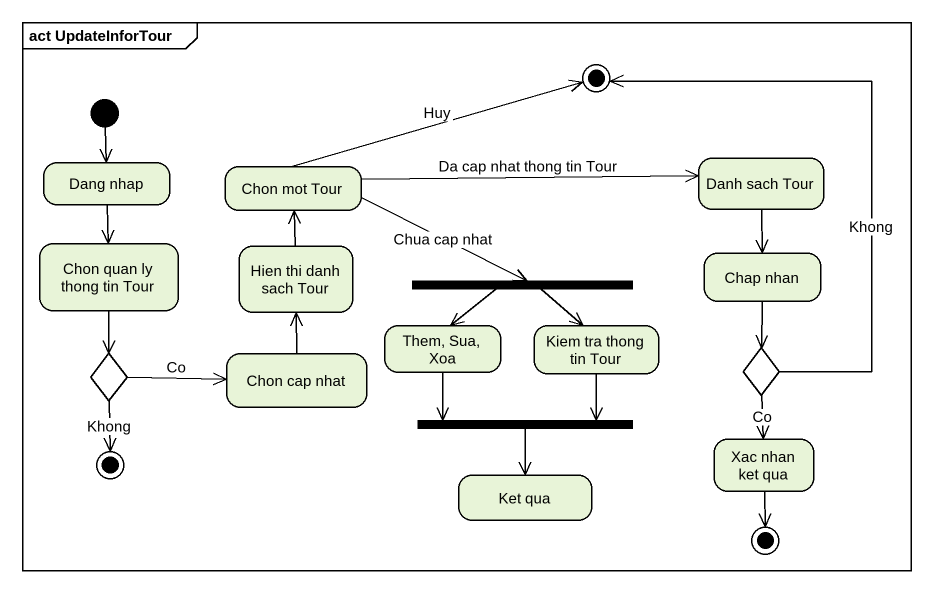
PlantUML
@startuml
mainframe act UpdateInforTour
hide empty description
state final1 <<end>>
state "Dang nhap" as Dang_nhap
state "Chon mot Tour" as Chon_mot_Tour
state "Danh sach Tour" as Danh_sach_Tour
state "Chon quan ly thong tin Tour" as Chon_quan_ly_thong_tin_Tour
state "Hien thi danh sach Tour" as Hien_thi_danh_sach_Tour
state "Chap nhan" as Chap_nhan
state "Them, Sua, Xoa" as Them_Sua_Xoa
state fork1 <<fork>>
state "Kiem tra thong tin Tour" as Kiem_tra_thong_tin_Tour
state choice1 <<choice>>
state "Chon cap nhat" as Chon_cap_nhat
state choice2 <<choice>>
state final2 <<end>>
state fork2 <<join>>
state "Xac nhan ket qua" as Xac_nhan_ket_qua
state "Ket qua" as Ket_qua
state final3 <<end>>
[*] --> Dang_nhap
Dang_nhap --> Chon_quan_ly_thong_tin_Tour
Chon_mot_Tour -right-> final1 : Huy
Chon_mot_Tour -right-> Danh_sach_Tour : Da cap nhat thong tin Tour
Chon_mot_Tour -right-> fork1 : Chua cap nhat
Danh_sach_Tour --> Chap_nhan
Chon_quan_ly_thong_tin_Tour --> choice1
Hien_thi_danh_sach_Tour -up-> Chon_mot_Tour
Chap_nhan --> choice2
Them_Sua_Xoa --> fork2
fork1 --> Them_Sua_Xoa
fork1 --> Kiem_tra_thong_tin_Tour
Kiem_tra_thong_tin_Tour --> fork2
choice1 -right-> Chon_cap_nhat : Co
choice1 --> final2 : Khong
Chon_cap_nhat -up-> Hien_thi_danh_sach_Tour
choice2 -up-> final1 : Khong
choice2 --> Xac_nhan_ket_qua : Co
fork2 --> Ket_qua
Xac_nhan_ket_qua --> final3
@enduml
